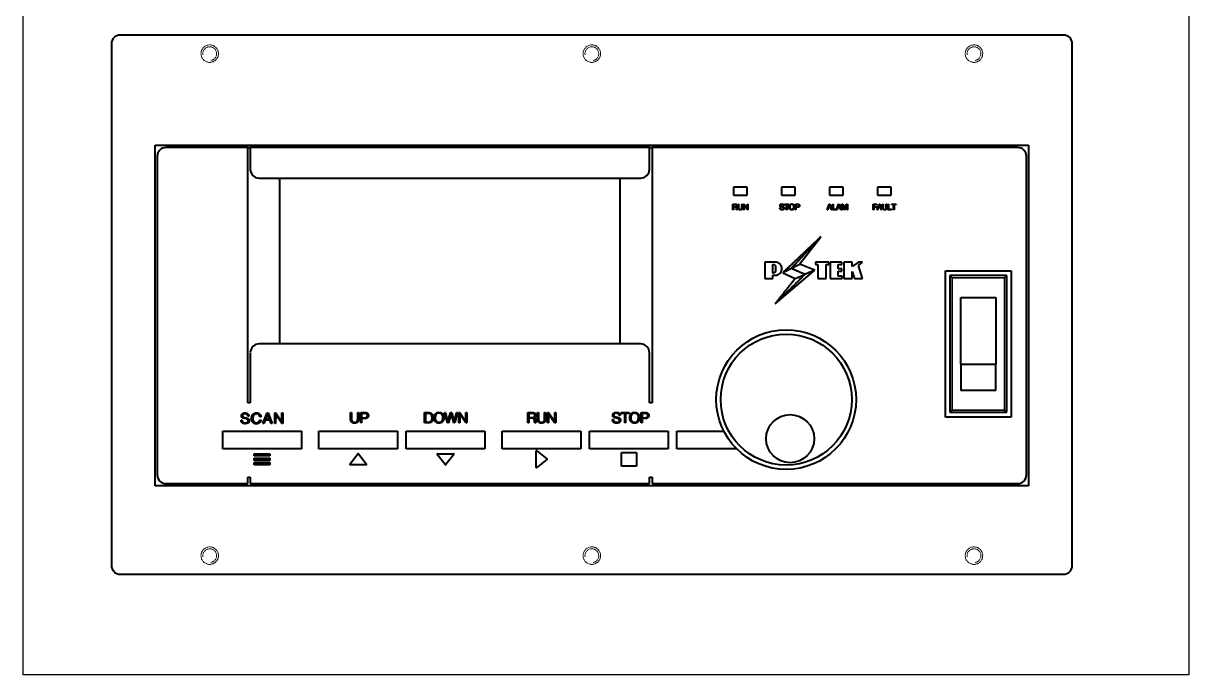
# Model space of a CAD drawing. Header units: inches. Extents: x 12 to 11036, y 8 to 6728.
# Drawn here: x 10375.7 to 10642.6, y 2619.2 to 2768.4 of the extents above; entities that cross this region are included whole.
import ezdxf

# ---------------------------------------------------------------- set-up
doc = ezdxf.new("R2010")
doc.units = ezdxf.units.IN
doc.header["$MEASUREMENT"] = 0
doc.linetypes.add('DASHED', pattern=[0.2067, 0.1654, -0.0413])
doc.layers.add('04_\\M+5B5B5\\M+5B0FB', color=4, linetype='Continuous')
for name, color, linetype, lineweight in [('가려진 것(ISO)', 2, 'DASHED', 18), ('가시적인 것(ISO)', 3, 'Continuous', 40), ('가시적인 좁은 것(ISO)', 3, 'Continuous', 35)]:
    doc.layers.add(name, color=color, linetype=linetype, lineweight=lineweight)

# ---------------------------------------------------------------- blocks, each defined once
blk = doc.blocks.new('A$C6EEE3415')
at = {"layer": '가려진 것(ISO)', "ltscale": 2.393412}
for centre in [(-87.5, 0), (0, 0), (87.5, 0), (-87.5, -115), (0, -115), (87.5, -115)]:
    blk.add_circle(centre, 2, dxfattribs=at)
at = {"layer": '가려진 것(ISO)', "ltscale": 1.419851}
for centre in [(-87.5, 0), (0, 0), (87.5, 0), (-87.5, -115), (0, -115), (87.5, -115)]:
    blk.add_arc(centre, 1.58, 280, 190, dxfattribs=at)
at = {"layer": '가시적인 것(ISO)'}
for p, q in [((108, 4.25), (-108, 4.25)), ((-110, 2.25), (-110, -117.25)), ((110, -117.25), (110, 2.25)), ((-100, -99), (-100, -21)), ((-100, -21), (100, -21)), ((100, -21), (100, -99)), ((-99.5, -23.5), (-99.5, -96.5)), ((-78.8, -21.5), (-97.5, -21.5)), ((-78.8, -80), (-78.8, -21.5)), ((-78.8, -21.5), (-78.2, -21.5)), ((13.2, -21.5), (-78.2, -21.5)), ((-78.2, -21.5), (-78.2, -26.5)), ((13.2, -26.5), (13.2, -21.5)), ((13.2, -21.5), (13.8, -21.5)), ((97.5, -21.5), (13.8, -21.5)), ((13.8, -21.5), (13.8, -80)), ((99.5, -96.5), (99.5, -23.5)), ((-76.2, -28.5), (11.2, -28.5)), ((-71.5, -28.5), (-71.5, -66.5)), ((6.5, -66.5), (6.5, -28.5)), ((32.5, -32.5), (32.5, -30.5)), ((32.5, -30.5), (35.5, -30.5)), ((35.5, -30.5), (35.5, -32.5)), ((43.5, -32.5), (43.5, -30.5)), ((43.5, -30.5), (46.5, -30.5)), ((46.5, -30.5), (46.5, -32.5)), ((54.5, -32.5), (54.5, -30.5)), ((54.5, -30.5), (57.5, -30.5)), ((57.5, -30.5), (57.5, -32.5)), ((65.5, -32.5), (65.5, -30.5)), ((65.5, -30.5), (68.5, -30.5)), ((68.5, -30.5), (68.5, -32.5)), ((32.28, -35.75), (32.28, -34.46)), ((32.4, -34.57), (32.4, -35.07)), ((35.5, -32.5), (32.5, -32.5)), ((33.48, -34.46), (33.6, -34.46)), ((34.36, -34.46), (34.49, -34.46)), ((34.73, -35.75), (34.73, -34.46)), ((34.73, -34.46), (34.87, -34.46)), ((34.86, -34.66), (34.85, -35.75)), ((35.61, -35.75), (34.86, -34.66)), ((34.87, -34.46), (35.62, -35.56)), ((35.62, -35.56), (35.62, -34.46)), ((35.62, -34.46), (35.75, -34.46)), ((35.75, -34.46), (35.75, -35.75)), ((46.5, -32.5), (43.5, -32.5)), ((44.11, -34.57), (44.11, -34.46)), ((44.11, -34.46), (45.14, -34.46)), ((44.56, -34.57), (44.11, -34.57)), ((44.56, -35.75), (44.56, -34.57)), ((45.14, -34.57), (44.69, -34.57)), ((44.69, -34.57), (44.69, -35.75)), ((45.14, -34.46), (45.14, -34.57)), ((46.6, -35.75), (46.6, -34.46)), ((46.72, -34.57), (46.72, -35.1)), ((53.86, -35.75), (54.38, -34.46)), ((54.45, -34.59), (54.19, -35.25)), ((54.38, -34.46), (54.52, -34.46)), ((54.7, -35.25), (54.45, -34.59)), ((57.5, -32.5), (54.5, -32.5)), ((54.52, -34.46), (55.03, -35.75)), ((55.15, -35.75), (55.15, -34.46)), ((55.15, -34.46), (55.27, -34.46)), ((55.27, -34.46), (55.27, -35.65)), ((55.99, -35.75), (56.5, -34.46)), ((56.57, -34.59), (56.31, -35.25)), ((56.5, -34.46), (56.64, -34.46)), ((56.81, -35.25), (56.57, -34.59)), ((56.64, -34.46), (57.15, -35.75)), ((57.26, -35.75), (57.26, -34.46)), ((57.26, -34.46), (57.45, -34.46)), ((57.84, -35.75), (57.39, -34.64)), ((57.39, -34.64), (57.39, -35.75)), ((57.45, -34.46), (57.89, -35.6)), ((57.89, -35.6), (58.34, -34.46)), ((58.4, -34.64), (57.95, -35.75)), ((58.34, -34.46), (58.52, -34.46)), ((58.4, -35.75), (58.4, -34.64)), ((58.52, -34.46), (58.52, -35.75)), ((64.44, -34.46), (65.25, -34.46)), ((64.44, -35.75), (64.44, -34.46)), ((65.25, -34.57), (64.56, -34.57)), ((64.56, -34.57), (64.56, -35.04)), ((65.25, -34.46), (65.25, -34.57)), ((65.27, -35.75), (65.79, -34.46)), ((68.5, -32.5), (65.5, -32.5)), ((65.85, -34.59), (65.59, -35.25)), ((65.79, -34.46), (65.93, -34.46)), ((66.1, -35.25), (65.85, -34.59)), ((65.93, -34.46), (66.43, -35.75)), ((66.54, -34.46), (66.67, -34.46)), ((67.43, -34.46), (67.55, -34.46)), ((67.79, -35.75), (67.79, -34.46)), ((67.79, -34.46), (67.92, -34.46)), ((67.92, -34.46), (67.92, -35.65)), ((68.64, -34.57), (68.64, -34.46)), ((68.64, -34.46), (69.66, -34.46)), ((69.09, -34.57), (68.64, -34.57)), ((69.09, -35.75), (69.09, -34.57)), ((69.66, -34.57), (69.21, -34.57)), ((69.21, -34.57), (69.21, -35.75)), ((69.66, -34.46), (69.66, -34.57)), ((32.4, -35.75), (32.28, -35.75)), ((32.4, -35.18), (32.4, -35.75)), ((33.3, -35.75), (33.16, -35.75)), ((34.85, -35.75), (34.73, -35.75)), ((35.75, -35.75), (35.61, -35.75)), ((43.05, -35.33), (43.17, -35.33)), ((43.66, -35.18), (43.38, -35.11)), ((44, -34.84), (43.88, -34.84)), ((44.69, -35.75), (44.56, -35.75)), ((46.72, -35.75), (46.6, -35.75)), ((46.72, -35.2), (46.72, -35.75)), ((54, -35.75), (53.86, -35.75)), ((54.15, -35.35), (54, -35.75)), ((54.74, -35.35), (54.15, -35.35)), ((54.19, -35.25), (54.7, -35.25)), ((54.9, -35.75), (54.74, -35.35)), ((55.03, -35.75), (54.9, -35.75)), ((55.99, -35.75), (55.15, -35.75)), ((55.27, -35.65), (55.99, -35.65)), ((55.99, -35.65), (55.99, -35.75)), ((56.11, -35.75), (55.99, -35.75)), ((56.27, -35.35), (56.11, -35.75)), ((56.86, -35.35), (56.27, -35.35)), ((56.31, -35.25), (56.81, -35.25)), ((57.01, -35.75), (56.86, -35.35)), ((57.15, -35.75), (57.01, -35.75)), ((57.39, -35.75), (57.26, -35.75)), ((57.95, -35.75), (57.84, -35.75)), ((58.52, -35.75), (58.4, -35.75)), ((64.56, -35.75), (64.44, -35.75)), ((64.56, -35.04), (65.18, -35.04)), ((65.18, -35.15), (64.56, -35.15)), ((64.56, -35.15), (64.56, -35.75)), ((65.18, -35.04), (65.18, -35.15)), ((65.4, -35.75), (65.27, -35.75)), ((65.56, -35.35), (65.4, -35.75)), ((66.14, -35.35), (65.56, -35.35)), ((65.59, -35.25), (66.1, -35.25)), ((66.3, -35.75), (66.14, -35.35)), ((66.43, -35.75), (66.3, -35.75)), ((68.64, -35.75), (67.79, -35.75)), ((67.92, -35.65), (68.64, -35.65)), ((68.64, -35.65), (68.64, -35.75)), ((69.21, -35.75), (69.09, -35.75)), ((47.56, -48.22), (52.42, -41.96)), ((39.61, -47.79), (39.61, -51.5)), ((51.21, -47.79), (51.21, -48.28)), ((54.24, -47.79), (51.21, -47.79)), ((54.24, -48.28), (54.24, -47.79)), ((54.55, -47.79), (54.55, -51.5)), ((57.25, -47.79), (54.55, -47.79)), ((57.25, -48.28), (57.25, -47.79)), ((57.72, -47.79), (57.72, -51.5)), ((59.59, -47.79), (57.72, -47.79)), ((59.59, -48.74), (59.59, -47.79)), ((61.08, -47.79), (59.59, -48.74)), ((61.04, -48.5), (61.94, -47.79)), ((61.94, -47.79), (61.08, -47.79)), ((41.47, -50.25), (41.47, -48.28)), ((41.99, -57.28), (51.03, -49.6)), ((43.73, -50.2), (46.56, -51.51)), ((51.21, -48.28), (51.78, -48.28)), ((51.78, -48.28), (51.78, -51.5)), ((53.66, -51.5), (53.66, -48.28)), ((53.66, -48.28), (54.24, -48.28)), ((56.41, -48.28), (57.25, -48.28)), ((56.41, -49.3), (56.41, -48.28)), ((57.25, -49.3), (56.41, -49.3)), ((56.41, -49.82), (57.25, -49.82)), ((56.41, -51.01), (56.41, -49.82)), ((57.25, -49.82), (57.25, -49.3)), ((59.59, -49.92), (60.15, -51.5)), ((59.59, -51.5), (59.59, -49.92)), ((61.97, -51.5), (61.04, -48.5)), ((81, -83.25), (81, -49.75)), ((81, -49.75), (96, -49.75)), ((96, -49.75), (96, -83.25)), ((39.61, -51.5), (41.47, -51.5)), ((41.47, -51.5), (41.47, -50.76)), ((51.78, -51.5), (53.66, -51.5)), ((54.55, -51.5), (57.35, -51.5)), ((57.35, -51.01), (56.41, -51.01)), ((57.35, -51.5), (57.35, -51.01)), ((57.72, -51.5), (59.59, -51.5)), ((60.15, -51.5), (61.97, -51.5)), ((95, -50.85), (82, -50.85)), ((82.5, -51.35), (82, -50.85)), ((82, -50.85), (82, -82.15)), ((95, -50.85), (94.5, -51.35)), ((95, -82.15), (95, -50.85)), ((84.5, -55.85), (92.5, -55.85)), ((84.5, -71.15), (84.5, -55.85)), ((92.5, -55.85), (92.5, -71.15)), ((11.2, -66.5), (-76.2, -66.5)), ((-78.2, -68.5), (-78.2, -80)), ((13.2, -80), (13.2, -68.5)), ((84.5, -71.15), (84.5, -77.15)), ((84.5, -71.15), (92.5, -71.15)), ((92.5, -77.15), (92.5, -71.15)), ((92.5, -77.15), (84.5, -77.15)), ((-78.2, -80), (-78.8, -80)), ((13.8, -80), (13.2, -80)), ((-75.33, -84.71), (-74.37, -82.32)), ((-74.25, -82.55), (-74.73, -83.77)), ((-74.37, -82.32), (-74.12, -82.32)), ((-73.79, -83.77), (-74.25, -82.55)), ((-74.12, -82.32), (-73.18, -84.71)), ((-72.62, -84.71), (-72.62, -82.32)), ((-72.62, -82.32), (-72.37, -82.32)), ((-72.39, -82.69), (-72.4, -84.71)), ((-71, -84.71), (-72.39, -82.69)), ((-72.37, -82.32), (-70.98, -84.34)), ((-70.98, -84.34), (-70.98, -82.32)), ((-70.98, -82.32), (-70.75, -82.32)), ((-70.75, -82.32), (-70.75, -84.71)), ((-55.24, -82.22), (-55.02, -82.22)), ((-53.61, -82.22), (-53.39, -82.22)), ((-52.93, -84.6), (-52.93, -82.22)), ((-52.71, -82.41), (-52.71, -83.39)), ((-38.28, -84.6), (-38.28, -82.22)), ((-38.28, -82.22), (-37.46, -82.22)), ((-38.06, -82.41), (-38.06, -84.4)), ((-33.08, -84.6), (-33.74, -82.22)), ((-33.74, -82.22), (-33.5, -82.22)), ((-33.5, -82.22), (-32.96, -84.31)), ((-32.96, -84.31), (-32.37, -82.22)), ((-32.23, -82.46), (-32.84, -84.6)), ((-32.37, -82.22), (-32.09, -82.22)), ((-31.63, -84.6), (-32.23, -82.46)), ((-32.09, -82.22), (-31.5, -84.31)), ((-31.5, -84.31), (-30.96, -82.22)), ((-30.73, -82.22), (-31.39, -84.6)), ((-30.96, -82.22), (-30.73, -82.22)), ((-30.48, -82.22), (-30.23, -82.22)), ((-30.48, -84.6), (-30.48, -82.22)), ((-30.25, -82.58), (-30.26, -84.6)), ((-28.86, -84.6), (-30.25, -82.58)), ((-30.23, -82.22), (-28.84, -84.23)), ((-28.84, -84.23), (-28.84, -82.22)), ((-28.84, -82.22), (-28.61, -82.22)), ((-28.61, -82.22), (-28.61, -84.6)), ((-14.66, -84.6), (-14.66, -82.22)), ((-14.44, -82.41), (-14.44, -83.34)), ((-12.45, -82.22), (-12.22, -82.22)), ((-10.82, -82.22), (-10.59, -82.22)), ((-10.14, -84.6), (-10.14, -82.22)), ((-10.14, -82.22), (-9.89, -82.22)), ((-8.52, -84.6), (-9.91, -82.58)), ((-9.91, -82.58), (-9.91, -84.6)), ((-9.89, -82.22), (-8.5, -84.23)), ((-8.5, -84.23), (-8.49, -82.22)), ((-8.49, -82.22), (-8.27, -82.22)), ((-8.27, -82.22), (-8.27, -84.6)), ((6.69, -82.41), (6.69, -82.22)), ((6.69, -82.22), (8.58, -82.22)), ((7.52, -82.41), (6.69, -82.41)), ((7.52, -84.6), (7.52, -82.41)), ((8.58, -82.41), (7.74, -82.41)), ((7.74, -82.41), (7.74, -84.6)), ((8.58, -82.22), (8.58, -82.41)), ((11.27, -84.6), (11.27, -82.22)), ((11.5, -82.41), (11.5, -83.39)), ((82, -82.15), (82.5, -81.65)), ((82, -82.15), (95, -82.15)), ((95, -82.15), (94.5, -81.65)), ((-80.3, -83.94), (-80.08, -83.94)), ((-79.17, -83.67), (-79.69, -83.54)), ((-78.54, -83.04), (-78.77, -83.04)), ((-76.04, -83.94), (-75.73, -83.94)), ((-75.73, -83.17), (-76.03, -83.17)), ((-75.09, -84.71), (-75.33, -84.71)), ((-74.8, -83.97), (-75.09, -84.71)), ((-73.72, -83.97), (-74.8, -83.97)), ((-74.73, -83.77), (-73.79, -83.77)), ((-73.43, -84.71), (-73.72, -83.97)), ((-73.18, -84.71), (-73.43, -84.71)), ((-72.4, -84.71), (-72.62, -84.71)), ((-70.75, -84.71), (-71, -84.71)), ((-52.71, -84.6), (-52.93, -84.6)), ((-52.71, -83.58), (-52.71, -84.6)), ((-37.46, -84.6), (-38.28, -84.6)), ((-32.84, -84.6), (-33.08, -84.6)), ((-31.39, -84.6), (-31.63, -84.6)), ((-30.26, -84.6), (-30.48, -84.6)), ((-28.61, -84.6), (-28.86, -84.6)), ((-14.44, -84.6), (-14.66, -84.6)), ((-14.44, -83.54), (-14.44, -84.6)), ((-12.79, -84.6), (-13.03, -84.6)), ((-9.91, -84.6), (-10.14, -84.6)), ((-8.27, -84.6), (-8.52, -84.6)), ((4.72, -83.81), (4.94, -83.81)), ((5.85, -83.55), (5.33, -83.42)), ((6.48, -82.91), (6.26, -82.91)), ((7.74, -84.6), (7.52, -84.6)), ((11.5, -84.6), (11.27, -84.6)), ((11.5, -83.58), (11.5, -84.6)), ((96, -83.25), (81, -83.25)), ((-84.5, -90.5), (-84.5, -86.5)), ((-84.5, -86.5), (-66.5, -86.5)), ((-66.5, -86.5), (-66.5, -90.5)), ((-62.5, -90.5), (-62.5, -86.5)), ((-62.5, -86.5), (-44.5, -86.5)), ((-44.5, -86.5), (-44.5, -90.5)), ((-42.5, -90.5), (-42.5, -86.5)), ((-42.5, -86.5), (-24.5, -86.5)), ((-24.5, -86.5), (-24.5, -90.5)), ((-20.5, -90.5), (-20.5, -86.5)), ((-20.5, -86.5), (-2.5, -86.5)), ((-2.5, -86.5), (-2.5, -90.5)), ((-0.5, -90.5), (-0.5, -86.5)), ((-0.5, -86.5), (17.5, -86.5)), ((17.5, -86.5), (17.5, -90.5)), ((19.5, -90.5), (19.5, -86.5)), ((19.5, -86.5), (30.24, -86.5)), ((-66.5, -90.5), (-84.5, -90.5)), ((-44.5, -90.5), (-62.5, -90.5)), ((-24.5, -90.5), (-42.5, -90.5)), ((-2.5, -90.5), (-20.5, -90.5)), ((17.5, -90.5), (-0.5, -90.5)), ((33.12, -90.5), (19.5, -90.5)), ((-77.3, -92.17), (-77.3, -91.67)), ((-77.3, -91.67), (-73.7, -91.67)), ((-73.7, -92.17), (-77.3, -92.17)), ((-77.3, -93.17), (-77.3, -92.67)), ((-77.3, -92.67), (-73.7, -92.67)), ((-73.7, -93.17), (-77.3, -93.17)), ((-73.7, -91.67), (-73.7, -92.17)), ((-73.7, -92.67), (-73.7, -93.17)), ((-55.4, -94.01), (-53.58, -91.68)), ((-53.42, -91.68), (-51.6, -94.01)), ((-33.58, -94.13), (-35.4, -91.8)), ((-35.32, -91.64), (-31.68, -91.64)), ((-31.6, -91.8), (-33.42, -94.13)), ((-12.77, -94.74), (-12.77, -91.1)), ((-12.6, -91.02), (-10.27, -92.84)), ((-10.27, -93), (-12.6, -94.82)), ((6.8, -94.47), (6.8, -91.37)), ((6.8, -91.37), (10.2, -91.37)), ((10.2, -91.37), (10.2, -94.47)), ((-77.3, -94.17), (-77.3, -93.67)), ((-77.3, -93.67), (-73.7, -93.67)), ((-73.7, -94.17), (-77.3, -94.17)), ((-73.7, -93.67), (-73.7, -94.17)), ((-51.68, -94.17), (-55.32, -94.17)), ((10.2, -94.47), (6.8, -94.47)), ((-97.5, -98.5), (-78.8, -98.5)), ((-78.8, -98.5), (-78.8, -97)), ((-78.8, -97), (-78.2, -97)), ((-78.2, -97), (-78.2, -98.5)), ((-78.2, -98.5), (13.2, -98.5)), ((13.2, -98.5), (13.2, -97)), ((13.2, -97), (13.8, -97)), ((13.8, -97), (13.8, -98.5)), ((13.8, -98.5), (97.5, -98.5)), ((100, -99), (-100, -99)), ((-108, -119.25), (108, -119.25))]:
    blk.add_line(p, q, dxfattribs=at)
for centre, radius in [((44.5, -79.25), 16), ((44.5, -79.25), 15), ((45.41, -88.2), 5.5)]:
    blk.add_circle(centre, radius, dxfattribs=at)
for centre, radius, start, end in [((-108, 2.25), 2, 90, 180), ((108, 2.25), 2, 0, 90), ((-97.5, -23.5), 2, 90, 180), ((97.5, -23.5), 2, 0, 90), ((-76.2, -26.5), 2, 180, 270), ((11.2, -26.5), 2, 270, 0), ((-76.2, -68.5), 2, 90, 179.9435), ((11.2, -68.5), 2, 0, 90.0001), ((-53.5, -91.74), 0.1, 38, 142), ((-35.32, -91.74), 0.1, 90, 218), ((-31.68, -91.74), 0.1, 322, 90), ((-12.67, -91.1), 0.1, 52, 180), ((-10.33, -92.92), 0.1, 308, 52), ((-55.32, -94.07), 0.1, 142, 270), ((-51.68, -94.07), 0.1, 270, 38), ((-33.5, -94.07), 0.1, 218, 322), ((-12.67, -94.74), 0.1, 180, 308), ((-97.5, -96.5), 2, 180, 270), ((97.5, -96.5), 2, 270, 0), ((-108, -117.25), 2, 180, 270), ((108, -117.25), 2, 270, 0)]:
    blk.add_arc(centre, radius, start, end, dxfattribs=at)
for points, weights, degree, knots in [([(32.28, -34.46), (32.58, -34.46), (32.88, -34.46), (33.03, -34.46), (33.15, -34.55), (33.28, -34.64), (33.27, -34.8)], [1, 1, 1, 0.94839660606, 1, 0.887717296549, 1], 2, [8.381081, 8.381081, 8.381081, 9.381081, 9.381081, 9.648908, 9.648908, 9.912924, 9.912924, 9.912924]), ([(33.15, -34.82), (33.15, -34.72), (33.08, -34.64), (32.99, -34.56), (32.87, -34.57), (32.64, -34.57), (32.4, -34.57)], [1, 0.914018011134, 1, 0.928526660768, 1, 1, 1], 2, [-3.230633, -3.230633, -3.230633, -3.04489, -3.04489, -2.83894, -2.83894, -1.83894, -1.83894, -1.83894]), ([(33.98, -35.78), (33.76, -35.79), (33.6, -35.63), (33.47, -35.48), (33.48, -35.29), (33.48, -34.88), (33.48, -34.46)], [1, 0.908571615297, 1, 0.933363532954, 1, 1, 1], 2, [-3.424819, -3.424819, -3.424819, -3.037648, -3.037648, -2.69898, -2.69898, -1.69898, -1.69898, -1.69898]), ([(33.6, -34.46), (33.6, -34.86), (33.6, -35.26), (33.59, -35.44), (33.7, -35.58), (33.82, -35.69), (33.98, -35.67)], [1, 1, 1, 0.921668103072, 1, 0.920787027499, 1], 2, [-8.439828, -8.439828, -8.439828, -7.439828, -7.439828, -7.128103, -7.128103, -6.852558, -6.852558, -6.852558]), ([(33.98, -35.67), (34.14, -35.69), (34.26, -35.58), (34.38, -35.44), (34.36, -35.26), (34.36, -34.86), (34.36, -34.46)], [1, 0.921209245979, 1, 0.92127521942, 1, 1, 1], 2, [-6.852558, -6.852558, -6.852558, -6.575646, -6.575646, -6.263815, -6.263815, -5.263815, -5.263815, -5.263815]), ([(34.49, -34.46), (34.49, -34.88), (34.49, -35.29), (34.5, -35.48), (34.37, -35.63), (34.21, -35.79), (33.98, -35.78)], [1, 1, 1, 0.933070818813, 1, 0.908927375214, 1], 2, [-5.152105, -5.152105, -5.152105, -4.152105, -4.152105, -3.813336, -3.813336, -3.424819, -3.424819, -3.424819]), ([(43.09, -34.8), (43.09, -34.67), (43.17, -34.57), (43.26, -34.45), (43.53, -34.44)], [1, 0.939638647149, 1, 1, 1], 2, [7.039274, 7.039274, 7.039274, 7.266583, 7.266583, 8.266583, 8.266583, 8.266583]), ([(43.88, -34.84), (43.88, -34.7), (43.77, -34.62), (43.66, -34.54), (43.53, -34.55), (43.41, -34.54), (43.31, -34.6), (43.2, -34.67), (43.21, -34.8)], [1, 0.899717308487, 1, 0.946956636903, 1, 0.957793599563, 1, 0.870586135343, 1], 2, [5.40458, 5.40458, 5.40458, 5.6374249, 5.6374249, 5.8695133, 5.8695133, 6.081192, 6.081192, 6.2928752, 6.2928752, 6.2928752]), ([(43.53, -34.44), (43.71, -34.43), (43.86, -34.54), (44.01, -34.66), (44, -34.84)], [1, 0.947358563164, 1, 0.888915161311, 1], 2, [6.4045848, 6.4045848, 6.4045848, 6.7260489, 6.7260489, 7.0392741, 7.0392741, 7.0392741]), ([(45.8, -35.78), (45.52, -35.79), (45.34, -35.58), (45.18, -35.37), (45.19, -35.11), (45.18, -34.85), (45.34, -34.64), (45.52, -34.43), (45.8, -34.44)], [1, 0.897394646337, 1, 0.942619095165, 1, 0.942615534252, 1, 0.897399006743, 1], 2, [-3.697492, -3.697492, -3.697492, -3.226934, -3.226934, -2.772417, -2.772417, -2.317907, -2.317907, -1.847353, -1.847353, -1.847353]), ([(45.8, -34.55), (45.56, -34.54), (45.43, -34.72), (45.31, -34.9), (45.31, -35.11), (45.31, -35.32), (45.43, -35.5), (45.56, -35.68), (45.8, -35.67)], [1, 0.884165679935, 1, 0.951106599301, 1, 0.951110061584, 1, 0.884160276701, 1], 2, [-4.567193, -4.567193, -4.567193, -4.178696, -4.178696, -3.805543, -3.805543, -3.432383, -3.432383, -3.043881, -3.043881, -3.043881]), ([(45.8, -34.44), (46.07, -34.43), (46.25, -34.64), (46.41, -34.85), (46.4, -35.11), (46.41, -35.37), (46.25, -35.58), (46.07, -35.79), (45.8, -35.78)], [0.999999950958, 0.897151593218, 1, 0.942811911435, 1, 0.942815498518, 1, 0.897147275498, 1], 2, [-5.544845, -5.544845, -5.544845, -5.075594, -5.075594, -4.621174, -4.621174, -4.166748, -4.166748, -3.697492, -3.697492, -3.697492]), ([(45.8, -35.67), (46.03, -35.68), (46.17, -35.5), (46.29, -35.32), (46.28, -35.11), (46.29, -34.9), (46.17, -34.72), (46.03, -34.54), (45.8, -34.55)], [1, 0.883826055028, 1, 0.951334165714, 1, 0.951330813973, 1, 0.883831142078, 1], 2, [-3.043881, -3.043881, -3.043881, -2.656668, -2.656668, -2.283591, -2.283591, -1.910521, -1.910521, -1.523312, -1.523312, -1.523312]), ([(46.6, -34.46), (46.88, -34.46), (47.17, -34.46), (47.33, -34.46), (47.45, -34.56), (47.56, -34.67), (47.55, -34.83)], [1, 1, 1, 0.927739228376, 1, 0.915067146169, 1], 2, [-4.881345, -4.881345, -4.881345, -3.881345, -3.881345, -3.606505, -3.606505, -3.333493, -3.333493, -3.333493]), ([(47.43, -34.83), (47.44, -34.72), (47.35, -34.64), (47.26, -34.56), (47.14, -34.57), (46.93, -34.57), (46.72, -34.57)], [1, 0.903894934156, 1, 0.936897579582, 1, 1, 1], 2, [-3.285938, -3.285938, -3.285938, -3.084995, -3.084995, -2.882882, -2.882882, -1.882882, -1.882882, -1.882882]), ([(67.05, -35.78), (66.82, -35.79), (66.66, -35.63), (66.54, -35.48), (66.54, -35.29), (66.54, -34.88), (66.54, -34.46)], [1, 0.908571615297, 1, 0.933363532954, 1, 1, 1], 2, [-6.852558, -6.852558, -6.852558, -6.465386, -6.465386, -6.126719, -6.126719, -5.126719, -5.126719, -5.126719]), ([(66.67, -34.46), (66.67, -34.86), (66.67, -35.26), (66.65, -35.44), (66.77, -35.58), (66.89, -35.69), (67.05, -35.67)], [1, 1, 1, 0.921668103073, 1, 0.920787027499, 1], 2, [-11.867567, -11.867567, -11.867567, -10.867567, -10.867567, -10.555842, -10.555842, -10.280296, -10.280296, -10.280296]), ([(67.05, -35.67), (67.21, -35.69), (67.33, -35.58), (67.45, -35.44), (67.43, -35.26), (67.43, -34.86), (67.43, -34.46)], [1, 0.92120924598, 1, 0.92127521942, 1, 1, 1], 2, [-10.280296, -10.280296, -10.280296, -10.003384, -10.003384, -9.691553, -9.691553, -8.691553, -8.691553, -8.691553]), ([(67.55, -34.46), (67.55, -34.88), (67.55, -35.29), (67.56, -35.48), (67.43, -35.63), (67.27, -35.79), (67.05, -35.78)], [1, 1, 1, 0.933070818813, 1, 0.908927375214, 1], 2, [-8.579844, -8.579844, -8.579844, -7.579844, -7.579844, -7.241075, -7.241075, -6.852558, -6.852558, -6.852558]), ([(32.4, -35.07), (32.64, -35.07), (32.87, -35.07), (32.98, -35.08), (33.06, -35.01), (33.15, -34.94), (33.15, -34.82)], [1, 1, 1, 0.941069200056, 1, 0.900401831841, 1], 2, [-4.612488, -4.612488, -4.612488, -3.612488, -3.612488, -3.419649, -3.419649, -3.230633, -3.230633, -3.230633]), ([(33.13, -35.55), (33.13, -35.42), (33.08, -35.29), (33.02, -35.16), (32.87, -35.18), (32.64, -35.18), (32.4, -35.18)], [1, 0.983783494785, 1, 0.799491778838, 1, 1, 1], 2, [3.753198, 3.753198, 3.753198, 3.99338, 3.99338, 4.229897, 4.229897, 5.229897, 5.229897, 5.229897]), ([(33.27, -34.8), (33.27, -34.92), (33.21, -35.01), (33.13, -35.11), (33.01, -35.13)], [1, 0.94919180422, 1, 0.928798673495, 1], 2, [7.9680967, 7.9680967, 7.9680967, 8.1723265, 8.1723265, 8.3810812, 8.3810812, 8.3810812]), ([(33.01, -35.13), (33.12, -35.14), (33.19, -35.23), (33.24, -35.32), (33.24, -35.42), (33.24, -35.5), (33.25, -35.6), (33.25, -35.68), (33.3, -35.75)], [1, 0.900626696808, 1, 0.966463800589, 1, 1, 1, 0.967460104111, 1], 2, [6.445511, 6.445511, 6.445511, 6.63025, 6.63025, 6.816829, 6.816829, 7.816829, 7.816829, 7.968097, 7.968097, 7.968097]), ([(33.16, -35.75), (33.14, -35.71), (33.14, -35.66), (33.13, -35.6), (33.13, -35.55)], [1, 0.980804416345, 1, 1, 1], 2, [5.229897, 5.229897, 5.229897, 5.324117, 5.324117, 6.324117, 6.324117, 6.324117]), ([(43.56, -35.78), (43.35, -35.79), (43.18, -35.67), (43.02, -35.54), (43.05, -35.33)], [1, 0.944807698949, 1, 0.881444804008, 1], 2, [1.7302186, 1.7302186, 1.7302186, 2.0933135, 2.0933135, 2.4442678, 2.4442678, 2.4442678]), ([(43.38, -35.11), (43.26, -35.09), (43.18, -35.02), (43.08, -34.93), (43.09, -34.8)], [1, 0.971846155251, 1, 0.904163827855, 1], 2, [8.2665832, 8.2665832, 8.2665832, 8.4703686, 8.4703686, 8.6898894, 8.6898894, 8.6898894]), ([(43.17, -35.33), (43.15, -35.5), (43.29, -35.6), (43.43, -35.68), (43.59, -35.67)], [1, 0.868873559334, 1, 0.955700656755, 1], 2, [9.7396118, 9.7396118, 9.7396118, 10.0233427, 10.0233427, 10.3083985, 10.3083985, 10.3083985]), ([(43.21, -34.8), (43.21, -34.88), (43.27, -34.94), (43.33, -34.98), (43.4, -34.99)], [1, 0.898432961434, 1, 0.96629459605, 1], 2, [5.1316114, 5.1316114, 5.1316114, 5.2685926, 5.2685926, 5.40458, 5.40458, 5.40458]), ([(43.4, -34.99), (43.56, -35.03), (43.72, -35.07), (43.85, -35.1), (43.95, -35.18), (44.06, -35.27), (44.05, -35.41)], [1, 1, 1, 0.975789326136, 1, 0.899066953895, 1], 2, [3.657879, 3.657879, 3.657879, 4.657879, 4.657879, 4.895398, 4.895398, 5.131611, 5.131611, 5.131611]), ([(44.05, -35.41), (44.05, -35.53), (43.98, -35.63), (43.89, -35.76), (43.56, -35.78)], [1, 0.944138118052, 1, 1, 1], 2, [2.444268, 2.444268, 2.444268, 2.657879, 2.657879, 3.657879, 3.657879, 3.657879]), ([(43.59, -35.67), (43.71, -35.67), (43.81, -35.61), (43.93, -35.55), (43.93, -35.41)], [1, 0.965641541508, 1, 0.861241958635, 1], 2, [9.3053563, 9.3053563, 9.3053563, 9.5161426, 9.5161426, 9.7396118, 9.7396118, 9.7396118]), ([(43.93, -35.41), (43.93, -35.31), (43.84, -35.25), (43.76, -35.2), (43.66, -35.18)], [1, 0.872110087172, 1, 0.979266225675, 1], 2, [8.9563002, 8.9563002, 8.9563002, 9.1296886, 9.1296886, 9.3053563, 9.3053563, 9.3053563]), ([(47.55, -34.83), (47.56, -34.99), (47.45, -35.11), (47.33, -35.21), (47.17, -35.2), (46.94, -35.2), (46.72, -35.2)], [1, 0.915071725274, 1, 0.927735638725, 1, 1, 1], 2, [-3.333493, -3.333493, -3.333493, -3.060477, -3.060477, -2.785636, -2.785636, -1.785636, -1.785636, -1.785636]), ([(46.72, -35.1), (46.93, -35.1), (47.14, -35.1), (47.26, -35.1), (47.35, -35.03), (47.44, -34.95), (47.43, -34.83)], [1, 1, 1, 0.936892773088, 1, 0.903901165454, 1], 2, [-4.688999, -4.688999, -4.688999, -3.688999, -3.688999, -3.486884, -3.486884, -3.285938, -3.285938, -3.285938]), ([(41.47, -50.76), (41.76, -50.76), (42.04, -50.76), (43.53, -50.76), (43.53, -49.27), (43.53, -47.79), (42.04, -47.79), (40.83, -47.79), (39.61, -47.79)], [1, 1, 1, 0.707106781186, 1, 0.707106781186, 1, 1, 1], 2, [0.737917, 0.737917, 0.737917, 4.604485, 4.604485, 6.940281, 6.940281, 9.276078, 9.276078, 25.637745, 25.637745, 25.637745]), ([(41.47, -48.28), (41.52, -48.28), (41.56, -48.28), (42.05, -48.28), (42.05, -48.77), (42.05, -49.26), (42.05, -49.75), (42.05, -50.25), (41.56, -50.25), (41.52, -50.25), (41.47, -50.25)], [1, 1, 1, 0.707106781187, 1, 1, 1, 0.707106781187, 1, 1, 1], 2, [13.247816, 13.247816, 13.247816, 13.880098, 13.880098, 14.652843, 14.652843, 21.27675, 21.27675, 22.049495, 22.049495, 22.681777, 22.681777, 22.681777]), ([(-80.23, -82.97), (-80.23, -82.73), (-80.07, -82.55), (-79.9, -82.32), (-79.41, -82.3)], [1, 0.939638647149, 1, 1, 1], 2, [29.551747, 29.551747, 29.551747, 29.93628, 29.93628, 30.93628, 30.93628, 30.93628]), ([(-78.77, -83.04), (-78.77, -82.79), (-78.97, -82.63), (-79.17, -82.49), (-79.41, -82.49), (-79.63, -82.48), (-79.82, -82.6), (-80.02, -82.73), (-80, -82.97)], [1, 0.899717308487, 1, 0.946956636903, 1, 0.957793599563, 1, 0.870586135343, 1], 2, [26.786381, 26.786381, 26.786381, 27.180278, 27.180278, 27.572896, 27.572896, 27.930987, 27.930987, 28.289085, 28.289085, 28.289085]), ([(-79.41, -82.3), (-79.08, -82.29), (-78.8, -82.49), (-78.53, -82.7), (-78.54, -83.04)], [1, 0.947358563164, 1, 0.888915161312, 1], 2, [28.478061, 28.478061, 28.478061, 29.021873, 29.021873, 29.551747, 29.551747, 29.551747]), ([(-77.93, -83.56), (-77.93, -83.3), (-77.86, -83.07), (-77.79, -82.84), (-77.64, -82.66), (-77.5, -82.49), (-77.29, -82.4), (-77.07, -82.3), (-76.83, -82.3), (-76.57, -82.29), (-76.33, -82.4), (-76.12, -82.49), (-75.97, -82.67), (-75.83, -82.85), (-75.76, -83.07), (-75.74, -83.12), (-75.73, -83.17)], [1, 0.988033903574, 1, 0.982088549591, 1, 0.973999354789, 1, 0.976006851547, 1, 0.97708571506, 1, 0.973650772568, 1, 0.980821970366, 1, 0.997636517031, 0.996249465548], 2, [6.638158, 6.638158, 6.638158, 7.052959, 7.052959, 7.433584, 7.433584, 7.803913, 7.803913, 8.20331, 8.20331, 8.626007, 8.626007, 9.006225, 9.006225, 9.38666, 9.38666, 9.471491, 9.471491, 9.471491]), ([(-77.17, -82.63), (-77.33, -82.71), (-77.43, -82.85), (-77.53, -82.99), (-77.58, -83.17), (-77.63, -83.36), (-77.63, -83.56), (-77.63, -83.75), (-77.58, -83.95), (-77.53, -84.12), (-77.43, -84.27), (-77.33, -84.4), (-77.17, -84.48), (-77, -84.56), (-76.81, -84.55)], [1, 0.972564830808, 1, 0.983548068458, 1, 0.990783724209, 1, 0.99076400752, 1, 0.983571486181, 1, 0.970173088015, 1, 0.97376962427, 1], 2, [4.870113, 4.870113, 4.870113, 5.15037, 5.15037, 5.447366, 5.447366, 5.775695, 5.775695, 6.104639, 6.104639, 6.401078, 6.401078, 6.680316, 6.680316, 6.987499, 6.987499, 6.987499]), ([(-76.03, -83.17), (-76.09, -82.98), (-76.21, -82.82), (-76.45, -82.53), (-76.82, -82.55), (-77.01, -82.55), (-77.17, -82.63)], [0.969231384195, 0.969164403782, 1, 0.896910275354, 1, 0.971339990424, 1], 2, [2.117386, 2.117386, 2.117386, 2.4459, 2.4459, 3.020273, 3.020273, 3.32339, 3.32339, 3.32339]), ([(-54.32, -84.64), (-54.81, -84.63), (-55.03, -84.37), (-55.26, -84.1), (-55.24, -83.74), (-55.24, -82.98), (-55.24, -82.22)], [1, 1, 1, 0.933363532954, 1, 1, 1], 2, [-5.228023, -5.228023, -5.228023, -4.228023, -4.228023, -3.655108, -3.655108, -2.655108, -2.655108, -2.655108]), ([(-55.02, -82.22), (-55.02, -82.95), (-55.02, -83.69), (-55.02, -84.1), (-54.83, -84.28), (-54.61, -84.47), (-54.32, -84.45)], [1, 1, 1, 1, 1, 0.920787027499, 1], 2, [-12.924662, -12.924662, -12.924662, -11.924662, -11.924662, -10.924662, -10.924662, -10.458529, -10.458529, -10.458529]), ([(-54.32, -84.45), (-54.02, -84.47), (-53.8, -84.28), (-53.61, -84.1), (-53.61, -83.69), (-53.61, -82.95), (-53.61, -82.22)], [1, 0.92120924598, 1, 1, 1, 1, 1], 2, [-10.458529, -10.458529, -10.458529, -9.990085, -9.990085, -8.990085, -8.990085, -7.990085, -7.990085, -7.990085]), ([(-53.39, -82.22), (-53.39, -82.98), (-53.39, -83.74), (-53.37, -84.1), (-53.6, -84.37), (-53.82, -84.63), (-54.32, -84.64)], [1, 1, 1, 0.933070818813, 1, 1, 1], 2, [-7.801109, -7.801109, -7.801109, -6.801109, -6.801109, -6.228023, -6.228023, -5.228023, -5.228023, -5.228023]), ([(-52.93, -82.22), (-52.41, -82.22), (-51.88, -82.22), (-51.58, -82.21), (-51.36, -82.4), (-51.16, -82.61), (-51.17, -82.9)], [1, 1, 1, 0.927739228376, 1, 0.915067146168, 1], 2, [-6.87429, -6.87429, -6.87429, -5.87429, -5.87429, -5.409352, -5.409352, -4.947504, -4.947504, -4.947504]), ([(-51.4, -82.9), (-51.38, -82.68), (-51.54, -82.53), (-51.71, -82.4), (-51.93, -82.41), (-52.32, -82.41), (-52.71, -82.41)], [1, 0.903894934156, 1, 0.936897579583, 1, 1, 1], 2, [-4.175385, -4.175385, -4.175385, -3.835455, -3.835455, -3.493546, -3.493546, -2.493546, -2.493546, -2.493546]), ([(-34.99, -84.64), (-35.55, -84.63), (-35.83, -84.27), (-36.12, -83.89), (-36.11, -83.41), (-36.12, -82.93), (-35.83, -82.55), (-35.55, -82.19), (-34.99, -82.17)], [1, 1, 1, 0.942619095166, 1, 0.942615534252, 1, 1, 1], 2, [5.537469, 5.537469, 5.537469, 6.537469, 6.537469, 7.306362, 7.306362, 8.075243, 8.075243, 9.075243, 9.075243, 9.075243]), ([(-34.99, -82.37), (-35.42, -82.35), (-35.67, -82.69), (-35.9, -83.02), (-35.89, -83.41), (-35.9, -83.8), (-35.67, -84.12), (-35.42, -84.47), (-34.99, -84.45)], [1, 0.884165679935, 1, 0.951106599301, 1, 0.951110061584, 1, 0.884160276701, 1], 2, [5.149249, 5.149249, 5.149249, 5.806459, 5.806459, 6.437711, 6.437711, 7.068976, 7.068976, 7.726193, 7.726193, 7.726193]), ([(-34.99, -82.17), (-34.43, -82.19), (-34.15, -82.55), (-33.86, -82.93), (-33.87, -83.41), (-33.86, -83.89), (-34.15, -84.27), (-34.43, -84.63), (-34.99, -84.64)], [1, 1, 1, 0.942811911435, 1, 0.942815498518, 1, 1, 1], 2, [9.075243, 9.075243, 9.075243, 10.075243, 10.075243, 10.843972, 10.843972, 11.612712, 11.612712, 12.612712, 12.612712, 12.612712]), ([(-34.99, -84.45), (-34.56, -84.47), (-34.31, -84.12), (-34.09, -83.8), (-34.1, -83.41), (-34.09, -83.02), (-34.31, -82.69), (-34.56, -82.35), (-34.99, -82.37)], [1, 0.883826055028, 1, 0.951334165713, 1, 0.951330813973, 1, 0.883831142078, 1], 2, [2.576944, 2.576944, 2.576944, 3.231983, 3.231983, 3.863107, 3.863107, 4.494218, 4.494218, 5.149249, 5.149249, 5.149249]), ([(-14.66, -82.22), (-14.11, -82.22), (-13.56, -82.22), (-13.28, -82.21), (-13.05, -82.37), (-12.82, -82.55), (-12.84, -82.84)], [1, 1, 1, 0.94839660606, 1, 0.887717296548, 1], 2, [12.011243, 12.011243, 12.011243, 13.011243, 13.011243, 13.464319, 13.464319, 13.910946, 13.910946, 13.910946]), ([(-13.06, -82.88), (-13.05, -82.68), (-13.19, -82.54), (-13.36, -82.4), (-13.58, -82.41), (-14.01, -82.41), (-14.44, -82.41)], [1, 0.914018011134, 1, 0.928526660768, 1, 1, 1], 2, [-4.081827, -4.081827, -4.081827, -3.767611, -3.767611, -3.419211, -3.419211, -2.419211, -2.419211, -2.419211]), ([(-11.52, -84.64), (-12.01, -84.63), (-12.23, -84.37), (-12.46, -84.1), (-12.45, -83.74), (-12.45, -82.98), (-12.45, -82.22)], [1, 1, 1, 0.933363532954, 1, 1, 1], 2, [2.655108, 2.655108, 2.655108, 3.655108, 3.655108, 4.228023, 4.228023, 5.228023, 5.228023, 5.228023]), ([(-12.22, -82.22), (-12.22, -82.95), (-12.22, -83.69), (-12.22, -84.1), (-12.04, -84.28), (-11.82, -84.47), (-11.52, -84.45)], [1, 1, 1, 1, 1, 0.920787027499, 1], 2, [10.458529, 10.458529, 10.458529, 11.458529, 11.458529, 12.458529, 12.458529, 12.924662, 12.924662, 12.924662]), ([(-11.52, -84.45), (-11.22, -84.47), (-11, -84.28), (-10.82, -84.1), (-10.82, -83.69), (-10.82, -82.95), (-10.82, -82.22)], [1, 0.92120924598, 1, 1, 1, 1, 1], 2, [7.990085, 7.990085, 7.990085, 8.458529, 8.458529, 9.458529, 9.458529, 10.458529, 10.458529, 10.458529]), ([(-10.59, -82.22), (-10.59, -82.98), (-10.59, -83.74), (-10.58, -84.1), (-10.81, -84.37), (-11.03, -84.63), (-11.52, -84.64)], [1, 1, 1, 0.933070818813, 1, 1, 1], 2, [5.228023, 5.228023, 5.228023, 6.228023, 6.228023, 6.801109, 6.801109, 7.801109, 7.801109, 7.801109]), ([(4.79, -82.84), (4.8, -82.6), (4.95, -82.42), (5.12, -82.19), (5.61, -82.17)], [1, 0.939638647149, 1, 1, 1], 2, [29.551747, 29.551747, 29.551747, 29.93628, 29.93628, 30.93628, 30.93628, 30.93628]), ([(6.26, -82.91), (6.25, -82.66), (6.05, -82.5), (5.86, -82.36), (5.61, -82.37), (5.39, -82.36), (5.2, -82.47), (5.01, -82.61), (5.02, -82.84)], [1, 0.899717308487, 1, 0.946956636903, 1, 0.957793599563, 1, 0.870586135343, 1], 2, [26.786381, 26.786381, 26.786381, 27.180278, 27.180278, 27.572896, 27.572896, 27.930987, 27.930987, 28.289085, 28.289085, 28.289085]), ([(5.61, -82.17), (5.95, -82.16), (6.22, -82.36), (6.5, -82.57), (6.48, -82.91)], [1, 0.947358563164, 1, 0.888915161312, 1], 2, [28.478061, 28.478061, 28.478061, 29.021873, 29.021873, 29.551747, 29.551747, 29.551747]), ([(9.79, -84.64), (9.23, -84.63), (8.95, -84.27), (8.66, -83.89), (8.67, -83.41), (8.66, -82.93), (8.95, -82.55), (9.23, -82.19), (9.79, -82.17)], [1, 1, 1, 0.942619095165, 1, 0.942615534252, 1, 1, 1], 2, [5.537469, 5.537469, 5.537469, 6.537469, 6.537469, 7.306362, 7.306362, 8.075243, 8.075243, 9.075243, 9.075243, 9.075243]), ([(9.79, -82.37), (9.37, -82.35), (9.11, -82.69), (8.89, -83.02), (8.9, -83.41), (8.89, -83.8), (9.11, -84.12), (9.37, -84.47), (9.79, -84.45)], [0.999999944766, 0.884165707552, 1, 0.951106599301, 1, 0.951110061584, 1, 0.884160276701, 1], 2, [-5.149249, -5.149249, -5.149249, -4.49204, -4.49204, -3.860787, -3.860787, -3.229522, -3.229522, -2.572305, -2.572305, -2.572305]), ([(9.79, -82.17), (10.35, -82.19), (10.63, -82.55), (10.93, -82.93), (10.91, -83.41), (10.93, -83.89), (10.63, -84.27), (10.35, -84.63), (9.79, -84.64)], [1, 1, 1, 0.942811911435, 1, 0.942815498518, 1, 1, 1], 2, [9.075243, 9.075243, 9.075243, 10.075243, 10.075243, 10.843972, 10.843972, 11.612712, 11.612712, 12.612712, 12.612712, 12.612712]), ([(9.79, -84.45), (10.22, -84.47), (10.48, -84.12), (10.7, -83.8), (10.69, -83.41), (10.7, -83.02), (10.48, -82.69), (10.22, -82.35), (9.79, -82.37)], [0.999999944604, 0.883826082726, 1, 0.951334165713, 1, 0.951330813973, 1, 0.883831142078, 1], 2, [-2.572305, -2.572305, -2.572305, -1.917266, -1.917266, -1.286142, -1.286142, -0.655031, -0.655031, 0, 0, 0]), ([(11.27, -82.22), (11.8, -82.22), (12.33, -82.22), (12.62, -82.21), (12.84, -82.4), (13.05, -82.61), (13.04, -82.9)], [1, 1, 1, 0.927739228376, 1, 0.915067146168, 1], 2, [-6.87429, -6.87429, -6.87429, -5.87429, -5.87429, -5.409352, -5.409352, -4.947504, -4.947504, -4.947504]), ([(12.81, -82.9), (12.82, -82.68), (12.66, -82.53), (12.49, -82.4), (12.28, -82.41), (11.89, -82.41), (11.5, -82.41)], [1, 0.903894934156, 1, 0.936897579583, 1, 1, 1], 2, [-4.175385, -4.175385, -4.175385, -3.835455, -3.835455, -3.493546, -3.493546, -2.493546, -2.493546, -2.493546]), ([(-79.36, -84.77), (-79.74, -84.79), (-80.05, -84.57), (-80.32, -84.37), (-80.3, -83.94)], [1, 0.944807698949, 1, 1, 1], 2, [21.54761, 21.54761, 21.54761, 22.161848, 22.161848, 23.161848, 23.161848, 23.161848]), ([(-79.69, -83.54), (-79.9, -83.5), (-80.06, -83.37), (-80.24, -83.21), (-80.23, -82.97)], [1, 0.971846155251, 1, 0.904163827855, 1], 2, [30.9362799, 30.9362799, 30.9362799, 31.2810178, 31.2810178, 31.6523752, 31.6523752, 31.6523752]), ([(-80.08, -83.94), (-80.08, -84.3), (-79.86, -84.44), (-79.6, -84.59), (-79.3, -84.58)], [1, 1, 1, 0.955700656756, 1], 2, [33.428161, 33.428161, 33.428161, 34.428161, 34.428161, 34.910382, 34.910382, 34.910382]), ([(-80, -82.97), (-80.01, -83.12), (-79.89, -83.21), (-79.78, -83.3), (-79.64, -83.32)], [1, 0.898432961434, 1, 0.96629459605, 1], 2, [26.3246077, 26.3246077, 26.3246077, 26.5563351, 26.5563351, 26.7863811, 26.7863811, 26.7863811]), ([(-79.64, -83.32), (-79.35, -83.39), (-79.06, -83.46), (-78.82, -83.51), (-78.63, -83.66), (-78.43, -83.83), (-78.45, -84.09)], [1, 1, 1, 0.975789326136, 1, 0.899066953895, 1], 2, [24.523208, 24.523208, 24.523208, 25.523208, 25.523208, 25.925012, 25.925012, 26.324608, 26.324608, 26.324608]), ([(-78.45, -84.09), (-78.45, -84.31), (-78.59, -84.49), (-78.75, -84.74), (-79.36, -84.77)], [1, 0.944138118052, 1, 1, 1], 2, [23.161848, 23.161848, 23.161848, 23.523208, 23.523208, 24.523208, 24.523208, 24.523208]), ([(-79.3, -84.58), (-79.08, -84.57), (-78.89, -84.46), (-78.67, -84.34), (-78.67, -84.09)], [1, 0.965641541509, 1, 0.861241958635, 1], 2, [32.6935431, 32.6935431, 32.6935431, 33.0501244, 33.0501244, 33.428161, 33.428161, 33.428161]), ([(-78.67, -84.09), (-78.67, -83.9), (-78.84, -83.8), (-78.99, -83.7), (-79.17, -83.67)], [1, 0.872110087171, 1, 0.979266225675, 1], 2, [32.1030548, 32.1030548, 32.1030548, 32.396371, 32.396371, 32.6935431, 32.6935431, 32.6935431]), ([(-75.73, -83.94), (-75.74, -83.99), (-75.76, -84.04), (-75.83, -84.26), (-75.97, -84.44), (-76.12, -84.61), (-76.33, -84.71), (-76.56, -84.81), (-76.82, -84.81), (-77.07, -84.81), (-77.3, -84.71), (-77.5, -84.62), (-77.65, -84.44), (-77.79, -84.26), (-77.86, -84.04), (-77.93, -83.8), (-77.93, -83.56)], [0.996090674398, 0.997514232405, 1, 0.98166141352, 1, 0.973346120209, 1, 0.976707514871, 1, 0.976740734098, 1, 0.972624535152, 1, 0.982161850455, 1, 0.988416429679, 1], 2, [3.159173, 3.159173, 3.159173, 3.246181, 3.246181, 3.62423, 3.62423, 4.001868, 4.001868, 4.421372, 4.421372, 4.831781, 4.831781, 5.203392, 5.203392, 5.580968, 5.580968, 5.992096, 5.992096, 5.992096]), ([(-76.81, -84.55), (-76.69, -84.56), (-76.56, -84.53), (-76.45, -84.48), (-76.34, -84.42), (-76.26, -84.35), (-76.19, -84.26), (-76.12, -84.16), (-76.07, -84.06), (-76.04, -83.94), (-76.04, -83.94), (-76.04, -83.94), (-76.04, -83.94)], [1, 0.981841819795, 0.981841819795, 1, 0.981304623299, 0.981304623299, 1, 0.988139351687, 0.988139351687, 1, 1, 1, 1], 3, [3.9714192, 3.9714192, 3.9714192, 3.9714192, 4.2876619, 4.2876619, 4.2876619, 4.5718651, 4.5718651, 4.5718651, 4.8668718, 4.8668718, 4.8668718, 4.8701129, 4.8701129, 4.8701129, 4.8701129]), ([(-51.17, -82.9), (-51.16, -83.19), (-51.36, -83.4), (-51.58, -83.6), (-51.88, -83.58), (-52.29, -83.58), (-52.71, -83.58)], [1, 0.915071725274, 1, 0.927735638725, 1, 1, 1], 2, [-4.947504, -4.947504, -4.947504, -4.485651, -4.485651, -4.02071, -4.02071, -3.02071, -3.02071, -3.02071]), ([(-52.71, -83.39), (-52.32, -83.39), (-51.93, -83.39), (-51.71, -83.4), (-51.54, -83.27), (-51.38, -83.12), (-51.4, -82.9)], [1, 1, 1, 0.936892773088, 1, 0.903901165454, 1], 2, [-5.857232, -5.857232, -5.857232, -4.857232, -4.857232, -4.51532, -4.51532, -4.175385, -4.175385, -4.175385]), ([(-14.44, -83.34), (-14.01, -83.34), (-13.58, -83.34), (-13.38, -83.35), (-13.22, -83.22), (-13.06, -83.09), (-13.06, -82.88)], [1, 1, 1, 0.941069200056, 1, 0.900401831841, 1], 2, [-5.727801, -5.727801, -5.727801, -4.727801, -4.727801, -4.401581, -4.401581, -4.081827, -4.081827, -4.081827]), ([(-13.1, -84.23), (-13.09, -83.98), (-13.18, -83.75), (-13.26, -83.54), (-13.57, -83.54), (-14, -83.54), (-14.44, -83.54)], [1, 0.983783494785, 1, 1, 1, 1, 1], 2, [5.657509, 5.657509, 5.657509, 6.063816, 6.063816, 7.063816, 7.063816, 8.063816, 8.063816, 8.063816]), ([(-12.84, -82.84), (-12.83, -83.05), (-12.95, -83.23), (-13.09, -83.4), (-13.31, -83.44)], [1, 0.94919180422, 1, 0.928798673495, 1], 2, [11.3126088, 11.3126088, 11.3126088, 11.6580987, 11.6580987, 12.0112431, 12.0112431, 12.0112431]), ([(-13.31, -83.44), (-13.11, -83.46), (-12.99, -83.62), (-12.9, -83.79), (-12.9, -83.99), (-12.89, -84.12), (-12.88, -84.31), (-12.87, -84.47), (-12.79, -84.6)], [1, 0.900626696808, 1, 0.966463800589, 1, 1, 1, 0.967460104111, 1], 2, [9.428565, 9.428565, 9.428565, 9.741084, 9.741084, 10.056713, 10.056713, 11.056713, 11.056713, 11.312609, 11.312609, 11.312609]), ([(-13.03, -84.6), (-13.08, -84.51), (-13.08, -84.42), (-13.09, -84.31), (-13.1, -84.23)], [1, 0.980804416345, 1, 1, 1], 2, [8.063816, 8.063816, 8.063816, 8.223207, 8.223207, 9.223207, 9.223207, 9.223207]), ([(5.67, -84.64), (5.28, -84.67), (4.97, -84.44), (4.71, -84.24), (4.72, -83.81)], [1, 0.944807698949, 1, 1, 1], 2, [21.54761, 21.54761, 21.54761, 22.161848, 22.161848, 23.161848, 23.161848, 23.161848]), ([(5.33, -83.42), (5.12, -83.38), (4.96, -83.24), (4.78, -83.08), (4.79, -82.84)], [1, 0.971846155251, 1, 0.904163827855, 1], 2, [30.9362799, 30.9362799, 30.9362799, 31.2810178, 31.2810178, 31.6523752, 31.6523752, 31.6523752]), ([(4.94, -83.81), (4.95, -84.17), (5.17, -84.31), (5.42, -84.47), (5.72, -84.45)], [1, 1, 1, 0.955700656756, 1], 2, [33.428161, 33.428161, 33.428161, 34.428161, 34.428161, 34.910382, 34.910382, 34.910382]), ([(5.02, -82.84), (5.01, -82.99), (5.13, -83.09), (5.24, -83.17), (5.38, -83.19)], [1, 0.898432961434, 1, 0.96629459605, 1], 2, [26.3246077, 26.3246077, 26.3246077, 26.5563351, 26.5563351, 26.7863811, 26.7863811, 26.7863811]), ([(5.38, -83.19), (5.67, -83.26), (5.96, -83.34), (6.2, -83.39), (6.39, -83.54), (6.59, -83.71), (6.58, -83.96)], [1, 1, 1, 0.975789326136, 1, 0.899066953895, 1], 2, [24.523208, 24.523208, 24.523208, 25.523208, 25.523208, 25.925012, 25.925012, 26.324608, 26.324608, 26.324608]), ([(6.58, -83.96), (6.58, -84.19), (6.44, -84.36), (6.28, -84.62), (5.67, -84.64)], [1, 0.944138118052, 1, 1, 1], 2, [23.161848, 23.161848, 23.161848, 23.523208, 23.523208, 24.523208, 24.523208, 24.523208]), ([(5.72, -84.45), (5.94, -84.45), (6.13, -84.34), (6.35, -84.22), (6.35, -83.97)], [1, 0.965641541509, 1, 0.861241958635, 1], 2, [32.6935431, 32.6935431, 32.6935431, 33.0501244, 33.0501244, 33.428161, 33.428161, 33.428161]), ([(6.35, -83.97), (6.35, -83.77), (6.19, -83.67), (6.03, -83.58), (5.85, -83.55)], [1, 0.872110087171, 1, 0.979266225675, 1], 2, [32.1030548, 32.1030548, 32.1030548, 32.396371, 32.396371, 32.6935431, 32.6935431, 32.6935431]), ([(13.04, -82.9), (13.05, -83.19), (12.84, -83.4), (12.62, -83.6), (12.33, -83.58), (11.91, -83.58), (11.5, -83.58)], [1, 0.915071725274, 1, 0.927735638725, 1, 1, 1], 2, [-4.947504, -4.947504, -4.947504, -4.485651, -4.485651, -4.02071, -4.02071, -3.02071, -3.02071, -3.02071]), ([(11.5, -83.39), (11.89, -83.39), (12.28, -83.39), (12.49, -83.4), (12.66, -83.27), (12.82, -83.12), (12.81, -82.9)], [1, 1, 1, 0.936892773088, 1, 0.903901165454, 1], 2, [-5.857232, -5.857232, -5.857232, -4.857232, -4.857232, -4.51532, -4.51532, -4.175385, -4.175385, -4.175385])]:
    blk.add_rational_spline(points, weights, degree=degree, knots=knots, dxfattribs=at)
for points in [[(52.42, -41.96), (48.07, -46.08), (43.73, -50.2)], [(52.42, -41.96), (49.03, -45.59), (45.65, -49.21)], [(48.8, -50.56), (45.4, -53.92), (41.99, -57.28)], [(45.65, -49.21), (44.69, -49.71), (43.73, -50.2)], [(45.65, -49.21), (46.61, -48.72), (47.56, -48.22)], [(48.8, -50.56), (47.22, -49.89), (45.65, -49.21)], [(46.56, -51.51), (47.68, -51.04), (48.8, -50.56)], [(51.03, -49.6), (49.3, -48.91), (47.56, -48.22)], [(51.03, -49.6), (49.92, -50.08), (48.8, -50.56)], [(46.56, -51.51), (44.28, -54.4), (41.99, -57.28)]]:
    blk.add_open_spline(points, degree=2, dxfattribs=at)
for points, knots in [([(-38.06, -84.4), (-37.81, -84.4), (-37.57, -84.4), (-37.06, -84.41), (-36.82, -84.17), (-36.59, -83.94), (-36.59, -83.41), (-36.59, -82.88), (-36.82, -82.64), (-37.06, -82.41), (-37.57, -82.41), (-37.81, -82.41), (-38.06, -82.41)], [-13.657854, -13.657854, -13.657854, -12.657854, -12.657854, -11.657854, -11.657854, -10.657854, -10.657854, -9.657854, -9.657854, -8.657854, -8.657854, -7.657854, -7.657854, -7.657854]), ([(-37.46, -82.22), (-36.92, -82.23), (-36.64, -82.53), (-36.36, -82.82), (-36.36, -83.41), (-36.36, -83.99), (-36.64, -84.29), (-36.92, -84.59), (-37.46, -84.6)], [-6.670127, -6.670127, -6.670127, -5.670127, -5.670127, -4.670127, -4.670127, -3.670127, -3.670127, -2.670127, -2.670127, -2.670127])]:
    blk.add_open_spline(points, degree=2, knots=knots, dxfattribs=at)
at = {"layer": '가시적인 좁은 것(ISO)'}
for p, q in [((82.5, -51.35), (94.5, -51.35)), ((82.5, -81.65), (82.5, -51.35)), ((94.5, -51.35), (94.5, -81.65)), ((94.5, -81.65), (82.5, -81.65))]:
    blk.add_line(p, q, dxfattribs=at)

msp = doc.modelspace()

# ---------------------------------------------------------------- linework, layer by layer
at = {"layer": '04_\\M+5B5B5\\M+5B0FB', "color": 7}
msp.add_lwpolyline([(10375.712, 2889.595), (10642.56, 2889.595), (10642.56, 2619.15), (10375.712, 2619.15)], close=True, dxfattribs=at)

# ---------------------------------------------------------------- block references
msp.add_blockref('A$C6EEE3415', (10505.893, 2761.423))

doc.saveas('drawing.dxf')
